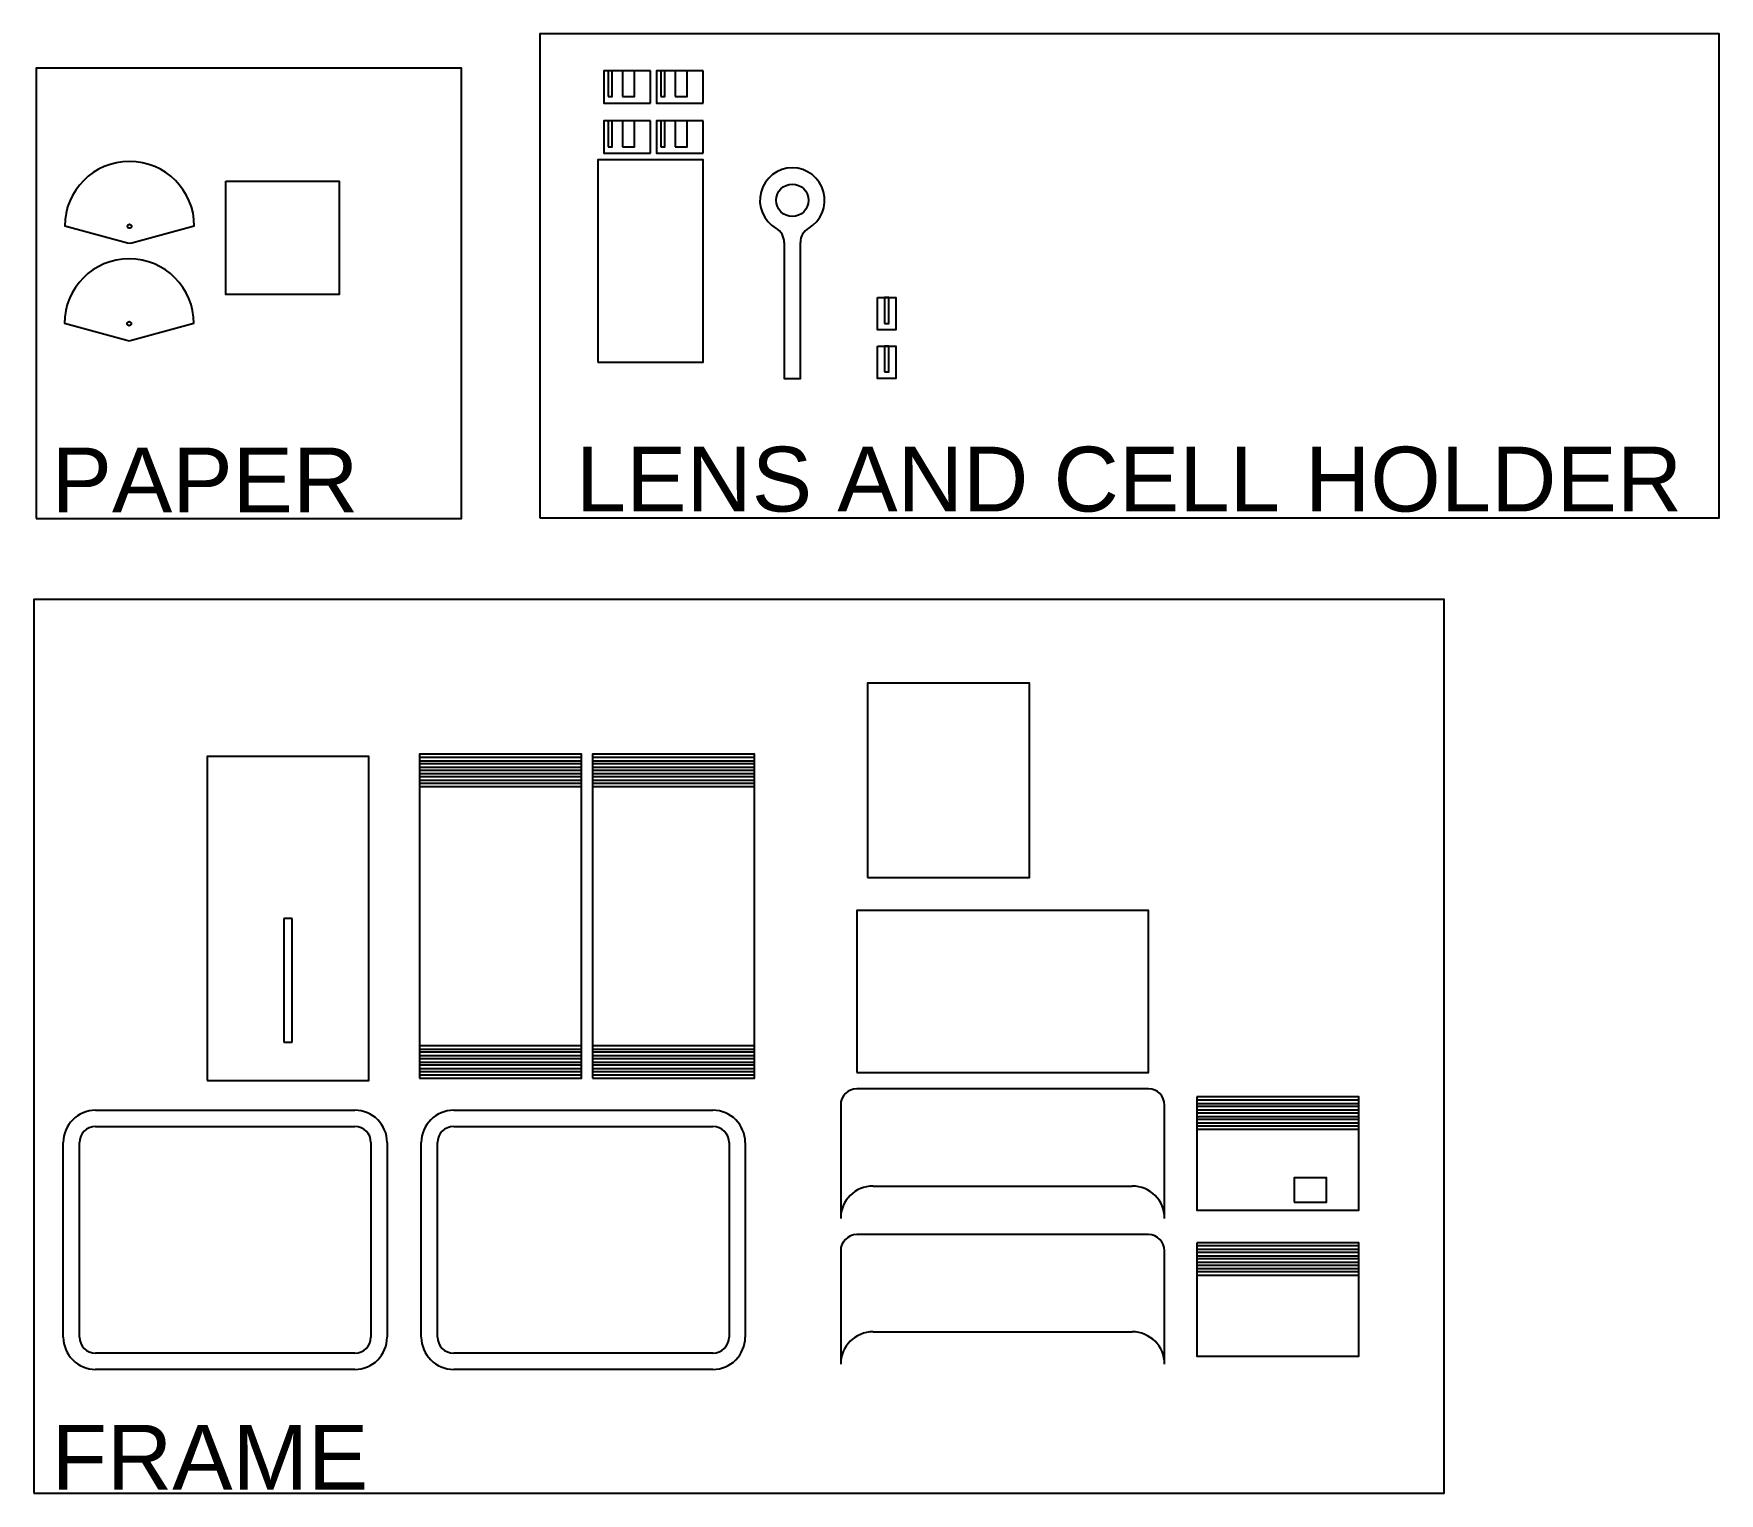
# Model space of a CAD drawing. Header units: inches. Extents: x -1.2 to 50.9, y 0 to 45.
import ezdxf

# ---------------------------------------------------------------- set-up
doc = ezdxf.new("R2010")
doc.units = ezdxf.units.IN
doc.header["$MEASUREMENT"] = 0
for name, color, linetype, true_color in [('Default', 160, 'Continuous', 0x0049ff), ('Layer 03', 206, 'Continuous', 0x551a8b), ('Layer 04', 40, 'Continuous', 0xffbf00)]:
    doc.layers.add(name, color=color, linetype=linetype, true_color=true_color)

msp = doc.modelspace()

# ---------------------------------------------------------------- linework, layer by layer
at = {"layer": 'Default'}
for p, q in [((17.888, 42.86), (17.888, 43.86)), ((19.513, 42.86), (19.513, 43.86)), ((17.888, 41.31), (17.888, 42.31)), ((19.513, 41.31), (19.513, 42.31)), ((1.733, 38.54), (-0.199, 39.058)), ((3.801, 39.058), (1.869, 38.54)), ((1.801, 38.522), (1.733, 38.54)), ((1.869, 38.54), (1.801, 38.522)), ((1.721, 35.535), (-0.211, 36.052)), ((3.789, 36.052), (1.857, 35.535)), ((1.789, 35.516), (1.721, 35.535)), ((1.857, 35.535), (1.789, 35.516)), ((6.818, 17.69), (6.568, 17.69)), ((6.568, 13.874), (6.818, 13.874)), ((0.754, 11.275), (8.754, 11.275)), ((11.807, 11.275), (19.807, 11.275)), ((0.254, 4.775), (0.254, 10.775)), ((9.254, 10.775), (9.254, 4.775)), ((11.307, 4.775), (11.307, 10.775)), ((20.307, 10.775), (20.307, 4.775)), ((8.754, 4.275), (0.754, 4.275)), ((19.807, 4.275), (11.807, 4.275))]:
    msp.add_line(p, q, dxfattribs=at)
for points in [[(14.467, 30.061), (50.877, 30.061), (50.877, 45.001), (14.467, 45.001)], [(-1.082, 30.037), (12.047, 30.037), (12.047, 43.942), (-1.082, 43.942)], [(16.573, 43.06), (16.7, 43.06), (16.7, 43.86), (16.573, 43.86)], [(17.015, 43.06), (17.39, 43.06), (17.39, 43.86), (17.015, 43.86)], [(18.198, 43.06), (18.325, 43.06), (18.325, 43.86), (18.198, 43.86)], [(18.64, 43.06), (19.015, 43.06), (19.015, 43.86), (18.64, 43.86)], [(16.573, 41.51), (16.7, 41.51), (16.7, 42.31), (16.573, 42.31)], [(17.015, 41.51), (17.39, 41.51), (17.39, 42.31), (17.015, 42.31)], [(18.198, 41.51), (18.325, 41.51), (18.325, 42.31), (18.198, 42.31)], [(18.64, 41.51), (19.015, 41.51), (19.015, 42.31), (18.64, 42.31)], [(16.261, 34.86), (19.511, 34.86), (19.511, 41.11), (16.261, 41.11)], [(4.773, 40.449), (8.273, 40.449), (8.273, 36.949), (4.773, 36.949)], [(24.889, 36.86), (25.458, 36.86), (25.458, 35.86), (24.889, 35.86)], [(25.11, 36.06), (25.237, 36.06), (25.237, 36.86), (25.11, 36.86)], [(24.889, 35.36), (25.458, 35.36), (25.458, 34.36), (24.889, 34.36)], [(25.11, 34.56), (25.237, 34.56), (25.237, 35.36), (25.11, 35.36)], [(-1.157, -0.048), (42.383, -0.048), (42.383, 27.541), (-1.157, 27.541)], [(4.193, 12.69), (9.193, 12.69), (9.193, 22.69), (4.193, 22.69)], [(10.754, 12.763), (15.754, 12.763), (15.754, 22.763), (10.754, 22.763)], [(16.091, 12.763), (21.091, 12.763), (21.091, 22.763), (16.091, 22.763)], [(24.254, 12.936), (33.254, 12.936), (33.254, 17.936), (24.254, 17.936)], [(34.754, 12.186), (34.754, 8.686), (39.754, 8.686), (39.754, 12.186)], [(34.754, 7.686), (34.754, 4.186), (39.754, 4.186), (39.754, 7.686)]]:
    msp.add_lwpolyline(points, close=True, dxfattribs=at)
for points in [[(17.888, 43.86), (16.446, 43.86), (16.446, 42.86), (17.888, 42.86)], [(19.513, 43.86), (18.071, 43.86), (18.071, 42.86), (19.513, 42.86)], [(17.888, 42.31), (16.446, 42.31), (16.446, 41.31), (17.888, 41.31)], [(19.513, 42.31), (18.071, 42.31), (18.071, 41.31), (19.513, 41.31)], [(22.011, 38.561), (22.011, 34.36), (22.511, 34.36), (22.511, 38.561)], [(6.568, 17.69), (6.568, 13.874)], [(6.818, 13.874), (6.818, 17.69)], [(33.254, 12.436), (24.254, 12.436)], [(0.754, 11.775), (8.754, 11.775)], [(11.807, 11.775), (19.807, 11.775)], [(23.754, 11.936), (23.754, 8.436)], [(33.754, 8.436), (33.754, 11.936)], [(-0.246, 4.775), (-0.246, 10.775)], [(9.754, 10.775), (9.754, 4.775)], [(10.807, 4.775), (10.807, 10.775)], [(20.807, 10.775), (20.807, 4.775)], [(24.754, 9.436), (32.754, 9.436)], [(33.254, 7.936), (24.254, 7.936)], [(23.754, 7.436), (23.754, 3.936)], [(33.754, 3.936), (33.754, 7.436)], [(24.754, 4.936), (32.754, 4.936)], [(8.754, 3.775), (0.754, 3.775)], [(19.807, 3.775), (11.807, 3.775)]]:
    msp.add_lwpolyline(points, dxfattribs=at)
for centre, radius in [((22.261, 39.86), 0.5), ((1.801, 39.058), 0.0625), ((1.789, 36.052), 0.0625)]:
    msp.add_circle(centre, radius, dxfattribs=at)
for centre, radius, start, end in [((1.801, 39.058), 2, 0, 180), ((22.261, 39.86), 1, 300, 240), ((21.511, 38.561), 0.5, 0, 60), ((23.011, 38.561), 0.5, 120, 180), ((1.789, 36.052), 2, 0, 180), ((24.254, 11.936), 0.5, 90, 180), ((33.254, 11.936), 0.5, 0, 90), ((0.754, 10.775), 1, 90, 180), ((8.754, 10.775), 1, 360, 90), ((11.807, 10.775), 1, 90, 180), ((19.807, 10.775), 1, 360, 90), ((0.754, 10.775), 0.5, 90, 180), ((8.754, 10.775), 0.5, 0, 90), ((11.807, 10.775), 0.5, 90, 180), ((19.807, 10.775), 0.5, 0, 90), ((24.754, 8.436), 1, 90, 180), ((32.754, 8.436), 1, 360, 90), ((24.254, 7.436), 0.5, 90, 180), ((33.254, 7.436), 0.5, 0, 90), ((0.754, 4.775), 1, 180, 270), ((0.754, 4.775), 0.5, 180, 270), ((8.754, 4.775), 1, 270, 0), ((8.754, 4.775), 0.5, 270, 360), ((11.807, 4.775), 1, 180, 270), ((11.807, 4.775), 0.5, 180, 270), ((19.807, 4.775), 0.5, 270, 360), ((19.807, 4.775), 1, 270, 0), ((24.754, 3.936), 1, 90, 180), ((32.754, 3.936), 1, 360, 90)]:
    msp.add_arc(centre, radius, start, end, dxfattribs=at)
at = {"layer": 'Layer 03'}
for points in [[(24.579, 18.96), (29.579, 18.96), (29.579, 24.96), (24.579, 24.96)], [(37.754, 8.936), (38.754, 8.936), (38.754, 9.686), (37.754, 9.686)]]:
    msp.add_lwpolyline(points, close=True, dxfattribs=at)
at = {"layer": 'Layer 04'}
for points in [[(15.754, 22.663), (14.179, 22.663), (12.33, 22.663), (10.754, 22.663)], [(10.754, 22.563), (12.33, 22.563), (14.179, 22.563), (15.754, 22.563)], [(15.754, 22.463), (14.179, 22.463), (12.33, 22.463), (10.754, 22.463)], [(21.091, 22.663), (19.516, 22.663), (17.667, 22.663), (16.091, 22.663)], [(16.091, 22.563), (17.667, 22.563), (19.516, 22.563), (21.091, 22.563)], [(21.091, 22.463), (19.516, 22.463), (17.667, 22.463), (16.091, 22.463)], [(10.754, 22.363), (12.33, 22.363), (14.179, 22.363), (15.754, 22.363)], [(15.754, 22.263), (14.179, 22.263), (12.33, 22.263), (10.754, 22.263)], [(10.754, 22.163), (12.33, 22.163), (14.179, 22.163), (15.754, 22.163)], [(15.754, 22.063), (14.179, 22.063), (12.33, 22.063), (10.754, 22.063)], [(10.754, 21.963), (12.33, 21.963), (14.179, 21.963), (15.754, 21.963)], [(15.754, 21.863), (14.179, 21.863), (12.33, 21.863), (10.754, 21.863)], [(16.091, 22.363), (17.667, 22.363), (19.516, 22.363), (21.091, 22.363)], [(21.091, 22.263), (19.516, 22.263), (17.667, 22.263), (16.091, 22.263)], [(16.091, 22.163), (17.667, 22.163), (19.516, 22.163), (21.091, 22.163)], [(21.091, 22.063), (19.516, 22.063), (17.667, 22.063), (16.091, 22.063)], [(16.091, 21.963), (17.667, 21.963), (19.516, 21.963), (21.091, 21.963)], [(21.091, 21.863), (19.516, 21.863), (17.667, 21.863), (16.091, 21.863)], [(10.754, 21.763), (12.33, 21.763), (14.179, 21.763), (15.754, 21.763)], [(16.091, 21.763), (17.667, 21.763), (19.516, 21.763), (21.091, 21.763)], [(15.754, 13.763), (14.179, 13.763), (12.33, 13.763), (10.754, 13.763)], [(10.754, 13.663), (12.33, 13.663), (14.179, 13.663), (15.754, 13.663)], [(15.754, 13.563), (14.179, 13.563), (12.33, 13.563), (10.754, 13.563)], [(21.091, 13.763), (19.516, 13.763), (17.667, 13.763), (16.091, 13.763)], [(16.091, 13.663), (17.667, 13.663), (19.516, 13.663), (21.091, 13.663)], [(21.091, 13.563), (19.516, 13.563), (17.667, 13.563), (16.091, 13.563)], [(10.754, 13.463), (12.33, 13.463), (14.179, 13.463), (15.754, 13.463)], [(15.754, 13.363), (14.179, 13.363), (12.33, 13.363), (10.754, 13.363)], [(10.754, 13.263), (12.33, 13.263), (14.179, 13.263), (15.754, 13.263)], [(15.754, 13.163), (14.179, 13.163), (12.33, 13.163), (10.754, 13.163)], [(10.754, 13.063), (12.33, 13.063), (14.179, 13.063), (15.754, 13.063)], [(16.091, 13.463), (17.667, 13.463), (19.516, 13.463), (21.091, 13.463)], [(21.091, 13.363), (19.516, 13.363), (17.667, 13.363), (16.091, 13.363)], [(16.091, 13.263), (17.667, 13.263), (19.516, 13.263), (21.091, 13.263)], [(21.091, 13.163), (19.516, 13.163), (17.667, 13.163), (16.091, 13.163)], [(16.091, 13.063), (17.667, 13.063), (19.516, 13.063), (21.091, 13.063)], [(15.754, 12.963), (14.179, 12.963), (12.33, 12.963), (10.754, 12.963)], [(10.754, 12.863), (12.33, 12.863), (14.179, 12.863), (15.754, 12.863)], [(21.091, 12.963), (19.516, 12.963), (17.667, 12.963), (16.091, 12.963)], [(16.091, 12.863), (17.667, 12.863), (19.516, 12.863), (21.091, 12.863)], [(39.754, 12.086), (38.179, 12.086), (36.33, 12.086), (34.754, 12.086)], [(34.754, 11.986), (36.33, 11.986), (38.179, 11.986), (39.754, 11.986)], [(39.754, 11.886), (38.179, 11.886), (36.33, 11.886), (34.754, 11.886)], [(34.754, 11.786), (36.33, 11.786), (38.179, 11.786), (39.754, 11.786)], [(39.754, 11.686), (38.179, 11.686), (36.33, 11.686), (34.754, 11.686)], [(34.754, 11.586), (36.33, 11.586), (38.179, 11.586), (39.754, 11.586)], [(39.754, 11.486), (38.179, 11.486), (36.33, 11.486), (34.754, 11.486)], [(34.754, 11.386), (36.33, 11.386), (38.179, 11.386), (39.754, 11.386)], [(39.754, 11.286), (38.179, 11.286), (36.33, 11.286), (34.754, 11.286)], [(34.754, 11.186), (36.33, 11.186), (38.179, 11.186), (39.754, 11.186)], [(39.754, 7.586), (38.179, 7.586), (36.33, 7.586), (34.754, 7.586)], [(34.754, 7.486), (36.33, 7.486), (38.179, 7.486), (39.754, 7.486)], [(39.754, 7.386), (38.179, 7.386), (36.33, 7.386), (34.754, 7.386)], [(34.754, 7.286), (36.33, 7.286), (38.179, 7.286), (39.754, 7.286)], [(39.754, 7.186), (38.179, 7.186), (36.33, 7.186), (34.754, 7.186)], [(34.754, 7.086), (36.33, 7.086), (38.179, 7.086), (39.754, 7.086)], [(39.754, 6.986), (38.179, 6.986), (36.33, 6.986), (34.754, 6.986)], [(34.754, 6.886), (36.33, 6.886), (38.179, 6.886), (39.754, 6.886)], [(39.754, 6.786), (38.179, 6.786), (36.33, 6.786), (34.754, 6.786)], [(34.754, 6.686), (36.33, 6.686), (38.179, 6.686), (39.754, 6.686)]]:
    msp.add_open_spline(points, degree=3, dxfattribs=at)

# ---------------------------------------------------------------- texts
at = {"layer": 'Default', "char_height": 2, "attachment_point": 7, "line_spacing_factor": 0.963855}
for s, insert, width in [('\\fArial;LENS AND CELL HOLDER', (15.576, 30.226), 35.61446), ('\\fArial;PAPER', (-0.605, 30.226), 11.10843), ('\\fArial;FRAME', (-0.605, 0.064), 11.3253)]:
    msp.add_mtext(s, dxfattribs=dict(at, insert=insert, width=width))

doc.saveas('drawing.dxf')
